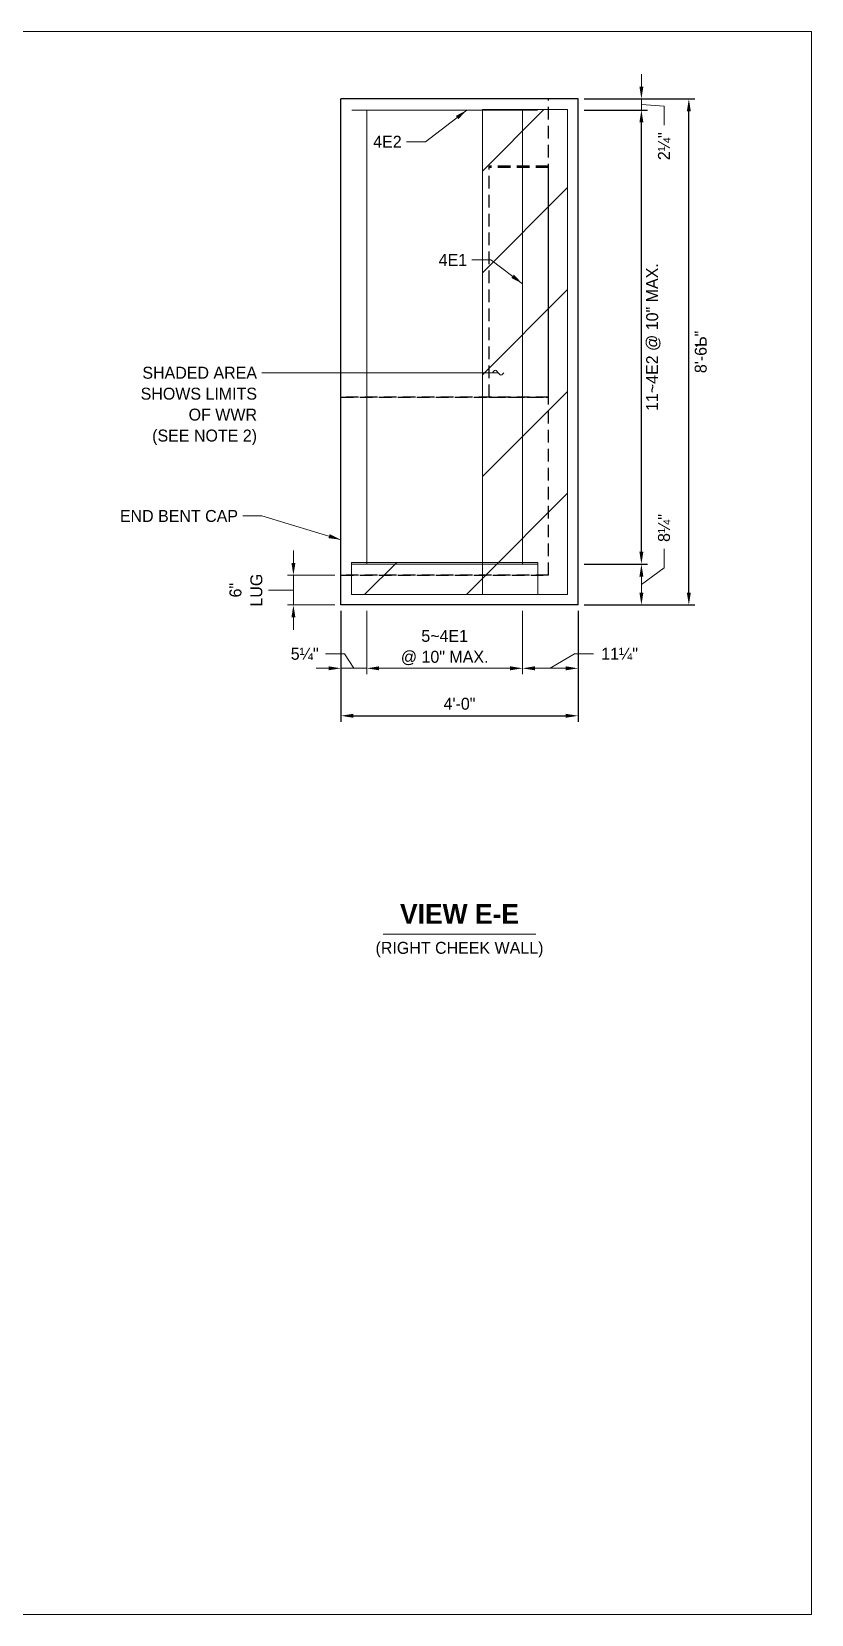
# Model space of a CAD drawing. Extents: x -1 to 861, y -26 to 2.
# Drawn here: x 142.09 to 155.24, y -25.67 to 1 of the extents above; entities that cross this region are included whole.
import ezdxf
from ezdxf.enums import TextEntityAlignment as Align

# ---------------------------------------------------------------- set-up
doc = ezdxf.new("R2010")
doc.units = 21
doc.header["$MEASUREMENT"] = 0
doc.linetypes.add('DGN2', pattern=[0.12, 0.08, -0.04])
for name, color, linetype, lineweight in [('Border', 7, 'Continuous', 15), ('Dimension', 7, 'Continuous', 9), ('Leader', 7, 'Continuous', 9), ('Patterning', 1, 'Continuous', 15), ('Rebar', 2, 'Continuous', 15), ('Rebar2', 2, 'Continuous', 15), ('SubStrConc', 3, 'Continuous', 30), ('SubStrConc2', 3, 'Continuous', 30), ('SubStrConc2_h', 3, 'DGN2', 30), ('SubStrConc_h', 3, 'DGN2', 30), ('TextStructures', 7, 'Continuous', 9)]:
    doc.layers.add(name, color=color, linetype=linetype, lineweight=lineweight)
doc.styles.add('FDOT Bold (Large)', font='FDOTBold.ttf')
doc.styles.add('FDOT Structures', font='FDOT.ttf')
doc.styles.add('FDOT Structures Annotation', font='FDOT.ttf')
doc.dimstyles.new('FDOT Structures Note-Arrow 3-8', dxfattribs={"dimtxt": 0.2016, "dimasz": 0.208267, "dimexe": 0.1008, "dimexo": 0.1008, "dimgap": 0.1008, "dimtad": 1, "dimdec": 3, "dimlfac": 12, "dimzin": 15, "dimlunit": 4, "dimtxsty": 'FDOT Structures Annotation', "dimcen": 2.5, "dimclrd": 256, "dimclre": 256, "dimclrt": 256, "dimazin": 3, "dimtfac": 0.7, "dimtmove": 0, "dimatfit": 1, "dimtfill": 1, "dimfrac": 1, "dimlwd": -1, "dimlwe": -1})
pattern_1 = [(45, (0, 0), (-0.858166, 0.858166), [])]

# ---------------------------------------------------------------- blocks, each defined once
blk = doc.blocks.new('_CLOSEDFILLED')
at = {"layer": 'Dimension'}
blk.add_solid([(-1, 0.16), (0, 0), (-1, -0.16)], dxfattribs=at)
blk = doc.blocks.new('*D129')
at = {"layer": 'Dimension'}
for p, q in [((147.303, -8.761), (147.303, -9.828)), ((147.74, -8.761), (147.74, -9.828)), ((147.095, -9.727), (146.886, -9.727)), ((147.303, -9.727), (147.74, -9.727)), ((147.949, -9.727), (148.157, -9.727))]:
    blk.add_line(p, q, dxfattribs=at)
at = {"layer": 'Dimension', "xscale": 0.20826666666666666, "yscale": 0.20826666666666666}
blk.add_blockref('_CLOSEDFILLED', (147.303, -9.727), dxfattribs=at)
at = {"layer": 'Dimension', "xscale": 0.20826666666666666, "yscale": 0.20826666666666666, "rotation": 180}
blk.add_blockref('_CLOSEDFILLED', (147.74, -9.727), dxfattribs=at)
blk = doc.blocks.new('*D130')
at = {"layer": 'Dimension'}
for p, q in [((147.74, -8.761), (147.74, -9.828)), ((150.365, -8.761), (150.365, -9.828)), ((147.949, -9.727), (150.157, -9.727))]:
    blk.add_line(p, q, dxfattribs=at)
at = {"layer": 'Dimension', "xscale": 0.20826666666666666, "yscale": 0.20826666666666666, "rotation": 180}
blk.add_blockref('_CLOSEDFILLED', (147.74, -9.727), dxfattribs=at)
at = {"layer": 'Dimension', "xscale": 0.20826666666666666, "yscale": 0.20826666666666666}
blk.add_blockref('_CLOSEDFILLED', (150.365, -9.727), dxfattribs=at)
blk = doc.blocks.new('*D131')
at = {"layer": 'Dimension'}
for p, q in [((150.365, -8.761), (150.365, -9.828)), ((151.303, -8.761), (151.303, -9.828)), ((150.574, -9.727), (151.095, -9.727))]:
    blk.add_line(p, q, dxfattribs=at)
at = {"layer": 'Dimension', "xscale": 0.20826666666666666, "yscale": 0.20826666666666666, "rotation": 180}
blk.add_blockref('_CLOSEDFILLED', (150.365, -9.727), dxfattribs=at)
at = {"layer": 'Dimension', "xscale": 0.20826666666666666, "yscale": 0.20826666666666666}
blk.add_blockref('_CLOSEDFILLED', (151.303, -9.727), dxfattribs=at)
blk = doc.blocks.new('*D133')
at = {"layer": 'Dimension'}
for p, q in [((151.404, -7.973), (152.47, -7.973)), ((152.37, -8.452), (152.37, -8.181)), ((151.404, -8.66), (152.47, -8.66))]:
    blk.add_line(p, q, dxfattribs=at)
at = {"layer": 'Dimension', "xscale": 0.20826666666666666, "yscale": 0.20826666666666666}
for p, rotation in [((152.37, -7.973), 90), ((152.37, -8.66), -90.00000000000001)]:
    blk.add_blockref('_CLOSEDFILLED', p, dxfattribs=dict(at, rotation=rotation))
blk = doc.blocks.new('*D135')
at = {"layer": 'Dimension'}
for p, q in [((152.37, 0.075), (152.37, 0.283)), ((151.404, -0.133), (152.47, -0.133)), ((152.37, -0.321), (152.37, -0.133)), ((151.404, -0.321), (152.47, -0.321)), ((152.37, -0.529), (152.37, -0.737))]:
    blk.add_line(p, q, dxfattribs=at)
at = {"layer": 'Dimension', "xscale": 0.20826666666666666, "yscale": 0.20826666666666666}
for p, rotation in [((152.37, -0.133), -90.00000000000001), ((152.37, -0.321), 90)]:
    blk.add_blockref('_CLOSEDFILLED', p, dxfattribs=dict(at, rotation=rotation))
blk = doc.blocks.new('*D137')
at = {"layer": 'Dimension'}
for p, q in [((146.503, -7.952), (146.503, -7.744)), ((147.202, -8.16), (146.402, -8.16)), ((146.503, -8.66), (146.503, -8.16)), ((147.202, -8.66), (146.402, -8.66)), ((146.503, -8.868), (146.503, -9.077))]:
    blk.add_line(p, q, dxfattribs=at)
at = {"layer": 'Dimension', "xscale": 0.20826666666666666, "yscale": 0.20826666666666666}
for p, rotation in [((146.503, -8.16), -90.00000000000001), ((146.503, -8.66), 90)]:
    blk.add_blockref('_CLOSEDFILLED', p, dxfattribs=dict(at, rotation=rotation))

msp = doc.modelspace()

# ---------------------------------------------------------------- hatches: boundary and pattern name
at = {"layer": 'Patterning'}
h = msp.add_hatch(dxfattribs=at)
h.set_pattern_fill('ANSI31', color=256, scale=2.133333)
h.set_pattern_definition(pattern_1)
h.paths.add_polyline_path([(149.688348, -8.483069), (151.125848, -8.483069), (151.125848, -0.310416), (149.688348, -0.310416)])
h = msp.add_hatch(dxfattribs=at)
h.set_pattern_fill('ANSI31', color=256, scale=2.133333)
h.set_pattern_definition(pattern_1)
h.paths.add_polyline_path([(147.479991, -8.483069), (150.625848, -8.483069), (150.625848, -7.941403), (147.479991, -7.941403)])

# ---------------------------------------------------------------- linework, layer by layer
at = {"layer": 'Leader'}
for points in [[(149.428348, -0.320833), (148.728348, -0.854167), (148.408348, -0.854167)], [(150.36543, -3.246743), (149.832096, -2.846743), (149.512096, -2.846743)], [(149.955014, -4.746743), (145.969589, -4.746743)], [(149.861681, -4.746743), (149.877237, -4.725743), (149.892792, -4.71037), (149.908348, -4.704743), (149.923903, -4.71037), (149.939459, -4.725743), (149.955014, -4.746743), (149.97057, -4.767743), (149.986126, -4.783116), (150.001681, -4.788743), (150.017237, -4.783116), (150.032792, -4.767743), (150.048348, -4.746743)], [(147.302923, -7.560153), (145.969589, -7.160153), (145.649589, -7.160153)]]:
    msp.add_lwpolyline(points, dxfattribs=at)
for points in [[(149.428348, -0.320833), (149.283722, -0.474662), (149.241649, -0.419442)], [(150.36543, -3.246743), (150.17799, -3.149552), (150.219643, -3.094014)], [(147.302923, -7.560153), (147.093465, -7.533556), (147.113414, -7.467061)]]:
    msp.add_solid(points, dxfattribs=at)
at = {"layer": 'Rebar'}
for points in [[(150.615429, -0.320833), (147.490429, -0.320833)], [(147.74043, -7.972653), (147.74043, -0.320833)], [(150.36543, -7.972653), (150.36543, -0.320833)], [(150.615429, -7.972653), (147.490429, -7.972653)]]:
    msp.add_lwpolyline(points, dxfattribs=at)
at = {"layer": 'Rebar2'}
for points in [[(149.688348, -8.483069), (151.125848, -8.483069), (151.125848, -0.310416), (149.688348, -0.310416)], [(147.479991, -8.483069), (150.625848, -8.483069), (150.625848, -7.941403), (147.479991, -7.941403)]]:
    msp.add_lwpolyline(points, close=True, dxfattribs=at)
at = {"layer": 'SubStrConc'}
for points in [[(147.302902, -5.160153), (147.302923, -5.160153)], [(147.302902, -5.160153), (147.302923, -5.160153)], [(147.302902, -8.160153), (147.302902, -5.160153)], [(147.302937, -5.160153), (147.302923, -5.160153)], [(147.302923, -8.160153), (147.302923, -5.160153)], [(147.302902, -8.160153), (147.302923, -8.160153)], [(147.302902, -8.160153), (147.302923, -8.160153)], [(147.302923, -8.160153), (147.302927, -8.160153)], [(147.302937, -8.160153), (147.302923, -8.160153)], [(147.302937, -8.160153), (147.302923, -8.160153)], [(147.302937, -8.160153), (147.302927, -8.160153)]]:
    msp.add_lwpolyline(points, dxfattribs=at)
at = {"layer": 'SubStrConc2'}
for points in [[(147.302923, -8.160153), (147.302923, -0.133333)], [(147.302937, -0.133333), (147.302923, -0.133333)], [(147.302923, -0.133333), (147.302937, -0.133333)], [(151.302937, -0.133333), (147.302937, -0.133333)], [(147.302937, -8.660153), (147.302937, -0.133333)], [(151.302937, -8.660153), (151.302937, -0.133333)], [(147.302927, -8.660153), (147.302927, -8.160153)], [(147.302927, -8.660153), (147.302937, -8.660153)], [(147.302937, -8.660153), (147.302927, -8.660153)], [(151.302937, -8.660153), (147.302937, -8.660153)]]:
    msp.add_lwpolyline(points, dxfattribs=at)
at = {"layer": 'SubStrConc2_h', "ltscale": 2.666667}
for points in [[(150.802923, -8.160153), (150.802923, -0.133333)], [(150.802927, -8.160153), (150.802927, -0.133333)]]:
    msp.add_lwpolyline(points, dxfattribs=at)
at = {"layer": 'SubStrConc_h', "ltscale": 2.666667}
for points in [[(149.802902, -5.160153), (149.802902, -1.266846)], [(149.802923, -1.286845), (149.802902, -1.266846)], [(150.802902, -1.266846), (149.802902, -1.266846)], [(150.802923, -1.286845), (149.802923, -1.286845)], [(149.802923, -5.160153), (149.802923, -1.286845)], [(150.802902, -5.160153), (150.802902, -1.266846)], [(150.802923, -1.286845), (150.802902, -1.266846)], [(150.802923, -5.160153), (150.802923, -1.286845)], [(147.302923, -5.160153), (150.802902, -5.160153)], [(150.802923, -5.160153), (147.302937, -5.160153)], [(149.802902, -5.160153), (150.802902, -5.160153)], [(150.802923, -5.160153), (149.802923, -5.160153)], [(150.802902, -8.160153), (150.802902, -5.160153)], [(150.802923, -8.160153), (150.802923, -5.160153)], [(147.302923, -8.160153), (150.802902, -8.160153)], [(150.802927, -8.160153), (147.302937, -8.160153)], [(150.802923, -8.160153), (147.302937, -8.160153)], [(150.802923, -8.160153), (147.302937, -8.160153)]]:
    msp.add_lwpolyline(points, dxfattribs=at)
at = {"layer": 'TextStructures'}
msp.add_line((148.016035, -14.204689), (150.589824, -14.204689), dxfattribs=at)

# ---------------------------------------------------------------- texts
at = {"layer": 'Dimension', "char_height": 0.2016, "attachment_point": 5, "rotation": 90, "line_spacing_factor": 1.05, "style": 'FDOT Structures Annotation', "bg_fill": 3, "box_fill_scale": 1.1, "bg_fill_color": 0}
for s, insert in [('8¼"', (152.752643, -7.363071)), ('6"\\PLUG', (145.702923, -8.410153))]:
    msp.add_mtext(s, dxfattribs=dict(at, insert=insert))
at = {"layer": 'Dimension', "insert": (152.001827, -9.4849), "char_height": 0.2016, "attachment_point": 5, "line_spacing_factor": 1.05, "style": 'FDOT Structures Annotation', "bg_fill": 3, "box_fill_scale": 1.1, "bg_fill_color": 0}
msp.add_mtext('11¼"', dxfattribs=at)
at = {"layer": 'TextStructures', "style": 'FDOT Structures'}
for s, p in [('4E2', (148.327708, -0.854167)), ('4E1', (149.431456, -2.846743)), ('END BENT CAP', (145.568949, -7.160153))]:
    msp.add_text(s, height=0.2016, dxfattribs=at).set_placement(p, align=Align.MIDDLE_RIGHT)
at = {"layer": 'TextStructures'}
for s, height, style, p in [('VIEW E-E', 0.333344, 'FDOT Bold (Large)', (149.30293, -14.131353)), ('(RIGHT CHEEK WALL)', 0.2016, 'FDOT Structures', (149.30293, -14.597809))]:
    msp.add_text(s, height=height, dxfattribs=dict(at, style=style)).set_placement(p, align=Align.BOTTOM_CENTER)
at = {"layer": 'TextStructures', "insert": (145.888949, -4.645943), "char_height": 0.2016, "attachment_point": 3, "line_spacing_factor": 1.05, "style": 'FDOT Structures'}
msp.add_mtext('SHADED AREA\\PSHOWS LIMITS\\POF WWR\\P(SEE NOTE 2)', dxfattribs=at)

# ---------------------------------------------------------------- dimensions: what is measured, and where the dimension line sits
at = {"layer": 'Dimension'}
for base, p1, p2, picture, middle in [((147.302923, -9.72682), (147.302923, -8.660153), (147.74043, -8.660153), '*D129', (147.521676, -9.72682)), ((147.74043, -9.72682), (147.74043, -8.660153), (150.36543, -8.660153), '*D130', (149.05293, -9.72682)), ((150.36543, -9.72682), (150.36543, -8.660153), (151.302937, -8.660153), '*D131', (150.834183, -9.72682))]:
    dim = msp.add_linear_dim(base=base, p1=p1, p2=p2, text=' ', dimstyle='FDOT Structures Note-Arrow 3-8', dxfattribs=at)
    dim.commit()
    dim.dimension.update_dxf_attribs({"geometry": picture, "text_midpoint": middle})

# ---------------------------------------------------------------- next in the draw order: linework, layer by layer
for points in [[(152.752643, -7.715267), (152.752643, -8.035267), (152.369603, -8.316403)], [(146.082939, -8.410153), (146.502923, -8.410153)], [(151.560323, -9.4849), (151.240323, -9.4849), (150.834183, -9.72682)]]:
    msp.add_lwpolyline(points, dxfattribs=at)

# ---------------------------------------------------------------- next in the draw order: texts
at = {"layer": 'Dimension', "char_height": 0.2016, "attachment_point": 5, "line_spacing_factor": 1.05, "style": 'FDOT Structures Annotation', "bg_fill": 3, "box_fill_scale": 1.1, "bg_fill_color": 0}
for s, insert in [('5~4E1\\P@ 10" MAX.', (149.05293, -9.377044)), ('5¼"', (146.693341, -9.4849))]:
    msp.add_mtext(s, dxfattribs=dict(at, insert=insert))

# ---------------------------------------------------------------- next in the draw order: linework, layer by layer
at = {"layer": 'Dimension'}
msp.add_lwpolyline([(147.045536, -9.4849), (147.365536, -9.4849), (147.521676, -9.72682)], dxfattribs=at)

# ---------------------------------------------------------------- next in the draw order: dimensions: what is measured, and where the dimension line sits
msp.add_linear_dim(base=(147.302923, -10.52682), p1=(147.302923, -8.660153), p2=(151.302937, -8.660153), text='4\'-0"', dimstyle='FDOT Structures Note-Arrow 3-8', dxfattribs=at).render()

# ---------------------------------------------------------------- next in the draw order: dimensions: what is measured, and where the dimension line sits
dim = msp.add_linear_dim(base=(146.502923, -8.660153), p1=(147.302923, -8.660153), p2=(147.302923, -8.160153), angle=90, text=' ', dimstyle='FDOT Structures Note-Arrow 3-8', dxfattribs=at)
dim.commit()
dim.dimension.update_dxf_attribs({"geometry": '*D137', "text_midpoint": (146.502923, -8.410153)})
dim = msp.add_linear_dim(base=(152.369603, -8.660153), p1=(151.302937, -8.660153), p2=(151.302937, -7.972653), angle=90, text=' ', dimstyle='FDOT Structures Note-Arrow 3-8', override={"dimtad": 4}, dxfattribs=at)
dim.commit()
dim.dimension.update_dxf_attribs({"geometry": '*D133', "text_midpoint": (152.369603, -8.316403)})

# ---------------------------------------------------------------- next in the draw order: dimensions: what is measured, and where the dimension line sits
msp.add_linear_dim(base=(152.369603, -7.972653), p1=(151.302937, -7.972653), p2=(151.302937, -0.320833), angle=90, text='11~4E2 @ 10" MAX.', dimstyle='FDOT Structures Note-Arrow 3-8', override={"dimtad": 4}, dxfattribs=at).render()

# ---------------------------------------------------------------- next in the draw order: texts
at = {"layer": 'Dimension', "insert": (152.752643, -0.930415), "char_height": 0.2016, "attachment_point": 5, "rotation": 90, "line_spacing_factor": 1.05, "style": 'FDOT Structures Annotation', "bg_fill": 3, "box_fill_scale": 1.1, "bg_fill_color": 0}
msp.add_mtext('2¼"', dxfattribs=at)

# ---------------------------------------------------------------- next in the draw order: dimensions: what is measured, and where the dimension line sits
at = {"layer": 'Dimension'}
dim = msp.add_linear_dim(base=(152.369603, -0.320833), p1=(151.302937, -0.320833), p2=(151.302937, -0.133333), angle=90, text=' ', dimstyle='FDOT Structures Note-Arrow 3-8', override={"dimtad": 4}, dxfattribs=at)
dim.commit()
dim.dimension.update_dxf_attribs({"geometry": '*D135', "text_midpoint": (152.369603, -0.227083)})

# ---------------------------------------------------------------- next in the draw order: linework, layer by layer
msp.add_lwpolyline([(152.752643, -0.57822), (152.752643, -0.25822), (152.369603, -0.227083)], dxfattribs=at)

# ---------------------------------------------------------------- next in the draw order: dimensions: what is measured, and where the dimension line sits
msp.add_linear_dim(base=(153.169603, -8.660153), p1=(151.302937, -8.660153), p2=(151.302937, -0.133333), angle=90, text='8\'-6Ƅ"', dimstyle='FDOT Structures Note-Arrow 3-8', override={"dimtad": 4}, dxfattribs=at).render()

# ---------------------------------------------------------------- next in the draw order: linework, layer by layer
at = {"layer": 'Border'}
msp.add_lwpolyline([(119, -25.666667), (155.235434, -25.666667), (155.235434, 1), (119, 1)], close=True, dxfattribs=at)

doc.saveas('drawing.dxf')
